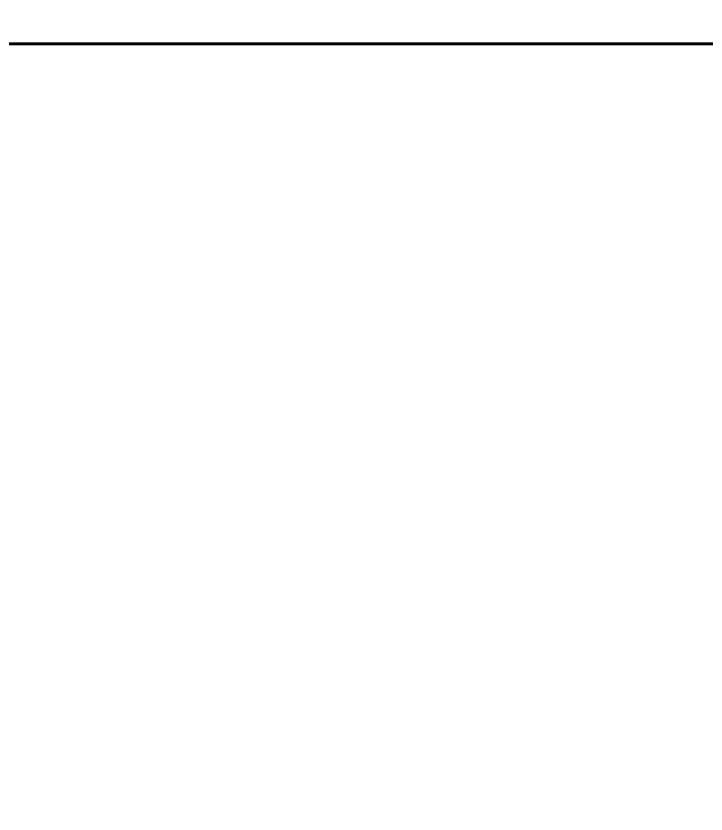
# Model space of a CAD drawing. Header units: inches. Extents: x -4110 to -1807, y 11006 to 12281.
# Drawn here: x -3823.4914 to -3823.3176, y 11130.2455 to 11130.4464 of the extents above; entities that cross this region are included whole.
import ezdxf

# ---------------------------------------------------------------- set-up
doc = ezdxf.new("R2010")
doc.units = ezdxf.units.IN
doc.header["$MEASUREMENT"] = 0
for name, color, linetype, lineweight in [('0-1', 7, 'Continuous', 5), ('A-WALL-PATT-1', 253, 'Continuous', 9), ('A-WALL-PATT-5', 111, 'Continuous', 9), ('I-WALL-5', 2, 'Continuous', 60)]:
    doc.layers.add(name, color=color, linetype=linetype, lineweight=lineweight)
pattern_1 = [(0, (0, 0), (20.48, 5.12), [0.845, -14.515, 0.845, -14.515, -81.92]), (0, (0, 0), (20.48, 5.12), [-30.72, 0.845, -29.875, 0.845, -14.515, -35.84]), (0, (0, 0), (20.48, 5.12), [-76.8, 0.845, -9.395, 0.845, -24.755]), (120, (7.68, 2.56), (-14.67405, 15.1762003), [0.845, -14.515, 0.845, -14.515, -81.92]), (120, (7.68, 2.56), (-14.67405, 15.1762003), [-30.72, 0.845, -29.875, 0.845, -14.515, -35.84]), (120, (7.68, 2.56), (-14.67405, 15.1762003), [-76.8, 0.845, -9.395, 0.845, -24.755]), (240, (10.24, 12.8), (-5.80595, -20.2962003), [0.845, -14.515, 0.845, -14.515, -81.92]), (240, (10.24, 12.8), (-5.80595, -20.2962003), [-30.72, 0.845, -29.875, 0.845, -14.515, -35.84]), (240, (10.24, 12.8), (-5.80595, -20.2962003), [-76.8, 0.845, -9.395, 0.845, -24.755])]

# ---------------------------------------------------------------- blocks, each defined once
blk = doc.blocks.new('CTR - 1st Phase - Shell_rvt-1-ENLARGED RCP - 1ST FLOOR PLAN - EAST')
at = {"layer": 'A-WALL-PATT-1'}
h = blk.add_hatch(dxfattribs=at)
h.set_pattern_fill('FP_2', color=256, style=0, pattern_type=2)
h.set_pattern_definition(pattern_1)
h.paths.add_polyline_path([(-3823.19874, 11084.2894), (-3823.19874, 11121.9394), (-3823.82374, 11121.9394), (-3823.82374, 11084.2894)], flags=0)
h.paths.add_polyline_path([(-3823.82374, 11130.4394), (-3823.19874, 11130.4394), (-3823.19874, 11144.15326), (-3823.82374, 11144.15326)], flags=0)
h.paths.add_polyline_path([(-3823.19874, 11144.32726), (-3823.19874, 11151.97926), (-3823.82374, 11151.97926), (-3823.82374, 11144.32726), (-3823.66603, 11144.32726)], flags=0)
h.paths.add_polyline_path([(-3823.82374, 11152.15326), (-3823.19874, 11152.15326), (-3823.19874, 11164.5894), (-3823.82374, 11164.5894)], flags=0)
h.paths.add_polyline_path([(-3823.19874, 11394.9894), (-3823.19874, 11403.15326), (-3823.82374, 11403.15326), (-3823.82374, 11394.9894)], flags=0)
h.paths.add_polyline_path([(-3823.82374, 11403.32726), (-3823.19874, 11403.32726), (-3823.19874, 11410.97926), (-3823.82374, 11410.97248)], flags=0)
h.paths.add_polyline_path([(-3823.33825, 11411.15326), (-3823.19874, 11411.15326), (-3823.1988, 11428.7644), (-3823.82374, 11428.7644), (-3823.82374, 11411.15326), (-3823.49785, 11411.15326)], flags=0)

msp = doc.modelspace()

# ---------------------------------------------------------------- hatches: boundary and pattern name
at = {"layer": 'A-WALL-PATT-5'}
h = msp.add_hatch(dxfattribs=at)
h.set_pattern_fill('FP_2', color=256, style=0, pattern_type=2)
h.set_pattern_definition(pattern_1)
h.paths.add_polyline_path([(-3487.29874, 11129.8144), (-3487.29874, 11130.4394), (-3634.57374, 11130.4394), (-3634.57374, 11129.8144), (-3488.24375, 11129.8144)], flags=0)
h.paths.add_polyline_path([(-3821.68874, 11129.8144), (-3638.07374, 11129.8144), (-3638.07374, 11130.4394), (-3823.82374, 11130.4394), (-3823.82374, 11129.8144)], flags=0)

# ---------------------------------------------------------------- linework, layer by layer
at = {"layer": 'I-WALL-5'}
msp.add_line((-3823.82374, 11130.4394), (-3638.69874, 11130.4394), dxfattribs=at)

# ---------------------------------------------------------------- block references
at = {"layer": '0-1'}
msp.add_blockref('CTR - 1st Phase - Shell_rvt-1-ENLARGED RCP - 1ST FLOOR PLAN - EAST', (0, 0), dxfattribs=at)

doc.saveas('drawing.dxf')
